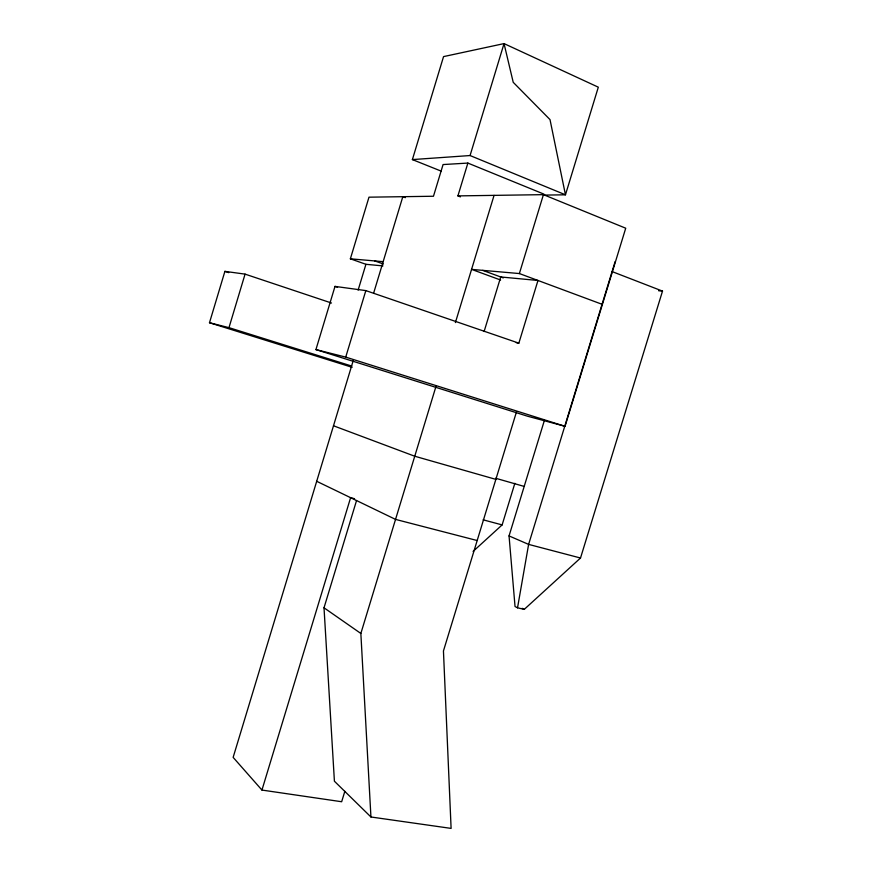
<?xml version="1.0" encoding="UTF-8"?>
<svg xmlns="http://www.w3.org/2000/svg" width="872" height="872" viewBox="0 0 872 872"><rect width="100%" height="100%" fill="white"/><g stroke="black" fill="none" stroke-linecap="round" stroke-linejoin="round"><path stroke-width="1.31" d="M612.177 271.617L662.513 291.106L580.512 558.015L524.246 609.386L517.532 607.806L528.617 544.39L615.12 261.633M352.146 367.308L209.487 322.738L224.9 271.366L245.065 274.124L331.502 303.02M209.487 322.738L228.976 327.654L245.065 274.124M543.921 194.118L467.872 163.075L457.909 195.895L543.43 194.652L625.725 228.213L565.045 426.31L527.56 416.217L315.926 349.585L335.001 286.398L365.837 290.605L518.851 343.154L537.98 280.468L500.724 276.969L484.113 331.513M382.95 265.906L365.924 264.303L350.37 258.81L368.987 197.181L433.471 196.244L443.074 164.557L467.872 163.075M358.12 290.125L365.924 264.303M315.926 349.585L345.726 357.106L365.837 290.605M441.167 171.119L412.391 159.587L443.554 56.604L504.038 43.6L598.312 87.189L565.459 194.805L544.019 195.099M353.204 360.659L233.14 757.376L261.949 790.065L341.661 801.739L344.832 791.329M373.696 292.927L402.82 196.691L405.349 197.661M261.949 790.065L350.609 497.683L354.544 498.719M516.529 411.715L443.445 650.959L451.107 828.4L370.938 816.988L334.412 781.214L324.013 607.795L356.55 500.55M470.063 155.543L504.038 43.6L513.227 82.317L550.014 119.606L565.459 194.805L470.063 155.543L412.391 159.587M370.938 816.988L360.855 633.464L436.055 386.165M455.391 322.586L494.064 195.372M500.604 280.021L471.567 269.383L519.374 273.557L543.43 194.652M473.093 551.42L502.13 524.911L514.851 483.306M517.532 607.806L515.036 606.509L509.052 535.92L544.422 420.326M350.37 258.81L383.157 261.665M658.589 290.747L662.513 291.106M516.257 342.696L518.851 343.154M477.18 540.531L395.539 519.396L316.689 481.29M580.512 558.015L528.617 544.39L509.052 535.92M483.153 519.832L502.13 524.911M495.59 478.248L524.192 486.423M495.863 479.371L414.745 456.23L333.496 425.776M228.976 327.654L351.754 366.066M345.726 357.106L565.045 426.31M224.9 271.366L228.769 272.653M335.001 286.398L337.573 287.27M374.786 260.935L383.418 264.009M482.728 270.364L503.264 277.906M519.374 273.557L602.389 304.415M457.909 195.895L460.405 196.876M522.175 608.318L524.246 609.386M324.013 607.795L360.855 633.464"/></g></svg>
